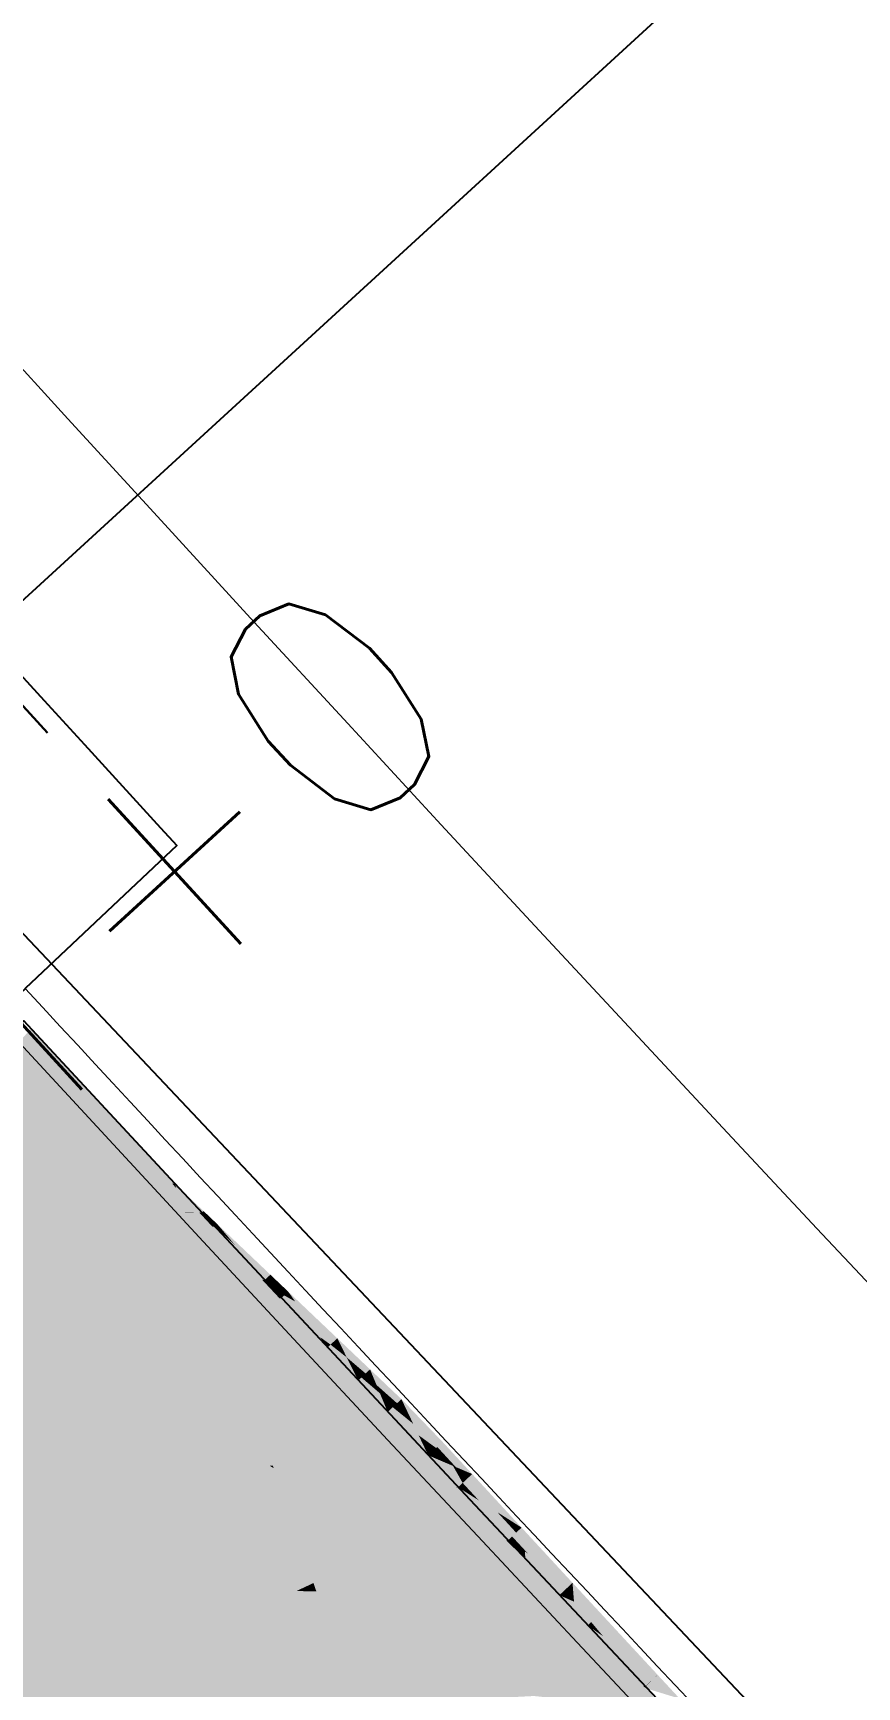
# Model space of a CAD drawing. Header units: millimetres. Extents: x 340454 to 342791, y 6993867 to 6995092.
# Drawn here: x 340837.73 to 340841.32, y 6994551.84 to 6994559.07 of the extents above; entities that cross this region are included whole.
import ezdxf

# ---------------------------------------------------------------- set-up
doc = ezdxf.new("R2010")
doc.units = ezdxf.units.MM
doc.header["$LTSCALE"] = 10
doc.layers.add('_1 TXT_Estaca', color=4, linetype='Continuous', lineweight=30)
doc.layers.add('LOTES OK', color=7, linetype='Continuous', lineweight=0)
for name, color, linetype in [('A-MODELAGEM', 7, 'Continuous'), ('Alinhamento', 7, 'Continuous'), ('F-HZ-CORREDOR-FEAT', 2, 'Continuous'), ('URB-Calçadas', 2, 'Continuous'), ('URB-Quadras', 3, 'Continuous')]:
    doc.layers.add(name, color=color, linetype=linetype)
doc.layers.add('PDF2_0', color=9, linetype='Continuous', true_color=0x808080)
doc.styles.add('Padrao', font='romans.shx', dxfattribs={"height": 1.5})

msp = doc.modelspace()

# ---------------------------------------------------------------- linework, layer by layer
at = {"layer": '_1 TXT_Estaca', "color": 7, "linetype": 'Continuous', "lineweight": 30}
msp.add_line((340837.1136, 6994556.7485), (340837.7893, 6994556.0113), dxfattribs=at)
at = {"layer": 'A-MODELAGEM', "color": 11, "linetype": 'Continuous', "lineweight": -3}
for points in [[(340837.0294, 6994553.9568), (340838.334, 6994554.0413), (340837.7089, 6994554.7091)], [(340837.7089, 6994554.7091), (340837.9001, 6994554.5218), (340837.7183, 6994554.7177)], [(340837.7089, 6994554.7091), (340838.334, 6994554.0413), (340837.9001, 6994554.5218)], [(340837.9001, 6994554.5218), (340838.334, 6994554.0413), (340838.3451, 6994554.0421)], [(340837.0294, 6994553.9568), (340838.3521, 6994554.022), (340838.334, 6994554.0413)], [(340838.334, 6994554.0413), (340838.3521, 6994554.022), (340838.3451, 6994554.0421)], [(340837.0294, 6994553.9568), (340838.3887, 6994553.9169), (340838.3521, 6994554.022)], [(340836.3446, 6994553.1915), (340837.808, 6994553.3994), (340836.9901, 6994553.9061)], [(340836.9892, 6994553.9123), (340838.4088, 6994553.8594), (340837.0071, 6994553.9321)], [(340836.9892, 6994553.9123), (340838.4767, 6994553.6641), (340838.4092, 6994553.858)], [(340836.9892, 6994553.9123), (340838.4092, 6994553.858), (340838.4088, 6994553.8594)], [(340836.9901, 6994553.9061), (340838.4767, 6994553.6641), (340836.9892, 6994553.9123)], [(340836.9901, 6994553.9061), (340838.4974, 6994553.6046), (340838.477, 6994553.6632)], [(340836.9901, 6994553.9061), (340838.477, 6994553.6632), (340838.4767, 6994553.6641)], [(340836.9901, 6994553.9061), (340837.808, 6994553.3994), (340838.5322, 6994553.5051)], [(340836.9901, 6994553.9061), (340838.5322, 6994553.5051), (340838.4974, 6994553.6046)], [(340837.0071, 6994553.9321), (340838.389, 6994553.9161), (340837.0134, 6994553.939)], [(340837.0071, 6994553.9321), (340838.4088, 6994553.8594), (340838.3891, 6994553.9158)], [(340837.0071, 6994553.9321), (340838.3891, 6994553.9158), (340838.389, 6994553.9161)], [(340837.0134, 6994553.939), (340838.3887, 6994553.9169), (340837.0294, 6994553.9568)], [(340837.0134, 6994553.939), (340838.389, 6994553.9161), (340838.3887, 6994553.9169)], [(340837.808, 6994553.3994), (340838.5331, 6994553.5025), (340838.5322, 6994553.5051)], [(340837.808, 6994553.3994), (340838.5509, 6994553.4511), (340838.5331, 6994553.5025)], [(340836.3135, 6994553.1567), (340838.0261, 6994553.2643), (340837.808, 6994553.3994)], [(340836.3135, 6994553.1567), (340837.808, 6994553.3994), (340836.3446, 6994553.1915)], [(340837.808, 6994553.3994), (340838.0261, 6994553.2643), (340838.5509, 6994553.4511)], [(340838.0261, 6994553.2643), (340838.6032, 6994553.3006), (340838.5509, 6994553.4511)], [(340836.2971, 6994553.1383), (340838.1823, 6994553.1675), (340838.0261, 6994553.2643)], [(340836.2971, 6994553.1383), (340838.0261, 6994553.2643), (340836.3135, 6994553.1567)], [(340838.0261, 6994553.2643), (340838.6202, 6994553.2518), (340838.6032, 6994553.3006)], [(340838.0261, 6994553.2643), (340838.1823, 6994553.1675), (340838.6202, 6994553.2518)], [(340838.1823, 6994553.1675), (340838.6469, 6994553.1747), (340838.6202, 6994553.2518)], [(340836.2837, 6994553.1234), (340838.3411, 6994553.0691), (340838.1823, 6994553.1675)], [(340836.2837, 6994553.1234), (340838.1823, 6994553.1675), (340836.2971, 6994553.1383)], [(340838.1823, 6994553.1675), (340838.6675, 6994553.1155), (340838.6469, 6994553.1747)], [(340838.1823, 6994553.1675), (340838.3411, 6994553.0691), (340838.6675, 6994553.1155)], [(340836.2877, 6994553.1045), (340838.3411, 6994553.0691), (340836.2837, 6994553.1234)], [(340836.2877, 6994553.1045), (340838.5749, 6994552.9243), (340838.3411, 6994553.0691)], [(340836.2877, 6994553.1045), (340836.3474, 6994553.0851), (340838.5749, 6994552.9243)], [(340838.3411, 6994553.0691), (340838.6867, 6994553.06), (340838.6675, 6994553.1155)], [(340835.6112, 6994552.3713), (340837.9245, 6994552.5721), (340836.3474, 6994553.0851)], [(340836.3474, 6994553.0851), (340838.7597, 6994552.8098), (340838.5749, 6994552.9243)], [(340836.3474, 6994553.0851), (340837.9245, 6994552.5721), (340838.7597, 6994552.8098)], [(340838.3411, 6994553.0691), (340838.5749, 6994552.9243), (340838.7247, 6994552.9503)], [(340838.3411, 6994553.0691), (340838.7247, 6994552.9503), (340838.6867, 6994553.06)], [(340838.5749, 6994552.9243), (340838.7382, 6994552.9114), (340838.7247, 6994552.9503)], [(340838.5749, 6994552.9243), (340838.7597, 6994552.8098), (340838.773, 6994552.8107)], [(340838.5749, 6994552.9243), (340838.773, 6994552.8107), (340838.7382, 6994552.9114)], [(340837.9245, 6994552.5721), (340838.7771, 6994552.799), (340838.7597, 6994552.8098)], [(340838.7597, 6994552.8098), (340838.7739, 6994552.8082), (340838.773, 6994552.8107)], [(340838.7597, 6994552.8098), (340838.7771, 6994552.799), (340838.7739, 6994552.8082)], [(340837.9245, 6994552.5721), (340838.8288, 6994552.6505), (340838.7771, 6994552.799)], [(340837.9245, 6994552.5721), (340838.8425, 6994552.611), (340838.8288, 6994552.6505)], [(340837.9245, 6994552.5721), (340838.3473, 6994552.4345), (340838.8425, 6994552.611)], [(340838.3473, 6994552.4345), (340838.8971, 6994552.4531), (340838.8425, 6994552.611)], [(340835.584, 6994552.3409), (340838.3473, 6994552.4345), (340837.9245, 6994552.5721)], [(340835.584, 6994552.3409), (340837.9245, 6994552.5721), (340835.6112, 6994552.3713)], [(340838.3473, 6994552.4345), (340838.9508, 6994552.2975), (340838.8971, 6994552.4531)], [(340835.5607, 6994552.3149), (340838.8761, 6994552.2625), (340838.3473, 6994552.4345)], [(340835.5607, 6994552.3149), (340838.3473, 6994552.4345), (340835.584, 6994552.3409)], [(340838.3473, 6994552.4345), (340838.8761, 6994552.2625), (340838.9508, 6994552.2975)], [(340835.5607, 6994552.3149), (340835.6747, 6994552.2972), (340838.8761, 6994552.2625)], [(340834.8661, 6994551.5381), (340839.0905, 6994551.892), (340835.523, 6994552.2727)], [(340835.523, 6994552.2727), (340839.0905, 6994551.892), (340839.0876, 6994551.9003)], [(340835.523, 6994552.2727), (340839.0876, 6994551.9003), (340836.7794, 6994552.1687)], [(340835.6747, 6994552.2972), (340836.7794, 6994552.1687), (340839.0008, 6994552.1526)], [(340835.6747, 6994552.2972), (340839.0008, 6994552.1526), (340838.9982, 6994552.1601)], [(340835.6747, 6994552.2972), (340838.9982, 6994552.1601), (340838.9739, 6994552.2307)], [(340835.6747, 6994552.2972), (340838.9739, 6994552.2307), (340838.8761, 6994552.2625)], [(340838.8761, 6994552.2625), (340838.9634, 6994552.2611), (340838.9508, 6994552.2975)], [(340838.8761, 6994552.2625), (340838.9739, 6994552.2307), (340838.9634, 6994552.2611)], [(340836.7794, 6994552.1687), (340839.0876, 6994551.9003), (340839.0655, 6994551.9646)], [(340836.7794, 6994552.1687), (340839.0655, 6994551.9646), (340839.0008, 6994552.1526)], [(340834.8661, 6994551.5381), (340839.1353, 6994551.7631), (340839.0905, 6994551.892)]]:
    msp.add_solid(points, dxfattribs=at)
at = {"layer": 'A-MODELAGEM', "color": 161, "linetype": 'Continuous', "lineweight": -3}
for points in [[(340838.3451, 6994554.0421), (340838.4634, 6994553.9149), (340838.471, 6994553.922)], [(340838.3451, 6994554.0421), (340838.3521, 6994554.022), (340838.4522, 6994553.9151)], [(340838.3451, 6994554.0421), (340838.4522, 6994553.9151), (340838.4634, 6994553.9149)], [(340838.3521, 6994554.022), (340838.3887, 6994553.9169), (340838.4522, 6994553.9151)], [(340838.3887, 6994553.9169), (340838.389, 6994553.9161), (340838.4522, 6994553.9151)], [(340838.389, 6994553.9161), (340838.3891, 6994553.9158), (340838.4522, 6994553.9151)], [(340838.3891, 6994553.9158), (340838.4088, 6994553.8594), (340838.5092, 6994553.8542)], [(340838.3891, 6994553.9158), (340838.5092, 6994553.8542), (340838.4522, 6994553.9151)], [(340838.4522, 6994553.9151), (340838.5092, 6994553.8542), (340838.4634, 6994553.9149)], [(340838.471, 6994553.922), (340838.4634, 6994553.9149), (340838.5203, 6994553.8536)], [(340838.4634, 6994553.9149), (340838.5092, 6994553.8542), (340838.5203, 6994553.8536)], [(340838.471, 6994553.922), (340838.5203, 6994553.8536), (340838.5278, 6994553.8606)], [(340838.5316, 6994553.8642), (340838.471, 6994553.922), (340838.5278, 6994553.8606)], [(340838.4088, 6994553.8594), (340838.4092, 6994553.858), (340838.5092, 6994553.8542)], [(340838.4092, 6994553.858), (340838.4767, 6994553.6641), (340838.7261, 6994553.6225)], [(340838.4092, 6994553.858), (340838.7261, 6994553.6225), (340838.5092, 6994553.8542)], [(340838.5092, 6994553.8542), (340838.7261, 6994553.6225), (340838.5203, 6994553.8536)], [(340838.5278, 6994553.8606), (340838.5203, 6994553.8536), (340838.6073, 6994553.7746)], [(340838.6073, 6994553.7746), (340838.5203, 6994553.8536), (340838.7373, 6994553.6206)], [(340838.5203, 6994553.8536), (340838.7261, 6994553.6225), (340838.7373, 6994553.6206)], [(340838.5316, 6994553.8642), (340838.5278, 6994553.8606), (340838.6073, 6994553.7746)], [(340838.5316, 6994553.8642), (340838.6073, 6994553.7746), (340838.7496, 6994553.6321)], [(340838.5316, 6994553.8642), (340838.7496, 6994553.6321), (340838.7626, 6994553.6442)], [(340838.6073, 6994553.7746), (340838.7373, 6994553.6206), (340838.7439, 6994553.6268)], [(340838.6073, 6994553.7746), (340838.7439, 6994553.6268), (340838.7496, 6994553.6321)], [(340838.4767, 6994553.6641), (340838.477, 6994553.6632), (340838.7261, 6994553.6225)], [(340838.477, 6994553.6632), (340838.4974, 6994553.6046), (340838.7995, 6994553.5441)], [(340838.477, 6994553.6632), (340838.7995, 6994553.5441), (340838.7261, 6994553.6225)], [(340838.5322, 6994553.5051), (340838.7995, 6994553.5441), (340838.4974, 6994553.6046)], [(340838.7261, 6994553.6225), (340838.7995, 6994553.5441), (340838.7373, 6994553.6206)], [(340838.7439, 6994553.6268), (340838.7373, 6994553.6206), (340838.7985, 6994553.5678)], [(340838.7985, 6994553.5678), (340838.7373, 6994553.6206), (340838.8106, 6994553.5419)], [(340838.7373, 6994553.6206), (340838.7995, 6994553.5441), (340838.8106, 6994553.5419)], [(340838.7496, 6994553.6321), (340838.7439, 6994553.6268), (340838.7869, 6994553.5924)], [(340838.7869, 6994553.5924), (340838.7439, 6994553.6268), (340838.7985, 6994553.5678)], [(340838.7626, 6994553.6442), (340838.7496, 6994553.6321), (340838.7869, 6994553.5924)], [(340838.7626, 6994553.6442), (340838.7869, 6994553.5924), (340838.8356, 6994553.5652)], [(340838.8407, 6994553.5699), (340838.7626, 6994553.6442), (340838.8356, 6994553.5652)], [(340838.5322, 6994553.5051), (340838.8027, 6994553.5408), (340838.7995, 6994553.5441)], [(340838.5322, 6994553.5051), (340838.5331, 6994553.5025), (340838.8027, 6994553.5408)], [(340838.5509, 6994553.4511), (340838.8027, 6994553.5408), (340838.5331, 6994553.5025)], [(340838.5509, 6994553.4511), (340839.004, 6994553.3257), (340838.8027, 6994553.5408)], [(340838.7869, 6994553.5924), (340838.7985, 6994553.5678), (340838.8233, 6994553.5537)], [(340838.8356, 6994553.5652), (340838.7869, 6994553.5924), (340838.8233, 6994553.5537)], [(340838.7985, 6994553.5678), (340838.8106, 6994553.5419), (340838.817, 6994553.5478)], [(340838.8233, 6994553.5537), (340838.7985, 6994553.5678), (340838.817, 6994553.5478)], [(340838.7995, 6994553.5441), (340838.8027, 6994553.5408), (340838.8106, 6994553.5419)], [(340838.8027, 6994553.5408), (340839.004, 6994553.3257), (340838.8106, 6994553.5419)], [(340838.817, 6994553.5478), (340838.8106, 6994553.5419), (340838.98, 6994553.3715)], [(340838.8106, 6994553.5419), (340839.0118, 6994553.3262), (340838.98, 6994553.3715)], [(340838.8106, 6994553.5419), (340839.004, 6994553.3257), (340839.0118, 6994553.3262)], [(340838.8233, 6994553.5537), (340838.817, 6994553.5478), (340838.9373, 6994553.4324)], [(340838.817, 6994553.5478), (340838.98, 6994553.3715), (340838.9373, 6994553.4324)], [(340838.8356, 6994553.5652), (340838.8233, 6994553.5537), (340838.8708, 6994553.527)], [(340838.8708, 6994553.527), (340838.8233, 6994553.5537), (340838.9373, 6994553.4324)], [(340838.8407, 6994553.5699), (340838.8356, 6994553.5652), (340838.8708, 6994553.527)], [(340838.8407, 6994553.5699), (340838.8708, 6994553.527), (340839.0433, 6994553.3557)], [(340838.8407, 6994553.5699), (340839.0433, 6994553.3557), (340839.0549, 6994553.3664)], [(340838.8708, 6994553.527), (340838.9373, 6994553.4324), (340839.0357, 6994553.3485)], [(340838.8708, 6994553.527), (340839.0357, 6994553.3485), (340839.0433, 6994553.3557)], [(340838.5509, 6994553.4511), (340838.6032, 6994553.3006), (340839.004, 6994553.3257)], [(340838.9373, 6994553.4324), (340838.98, 6994553.3715), (340839.0252, 6994553.3388)], [(340839.0357, 6994553.3485), (340838.9373, 6994553.4324), (340839.0252, 6994553.3388)], [(340838.6202, 6994553.2518), (340839.004, 6994553.3257), (340838.6032, 6994553.3006)], [(340838.6202, 6994553.2518), (340839.1383, 6994553.1823), (340839.004, 6994553.3257)], [(340838.98, 6994553.3715), (340839.0118, 6994553.3262), (340839.0172, 6994553.3313)], [(340839.0252, 6994553.3388), (340838.98, 6994553.3715), (340839.0172, 6994553.3313)], [(340839.004, 6994553.3257), (340839.1383, 6994553.1823), (340839.0118, 6994553.3262)], [(340839.0172, 6994553.3313), (340839.0118, 6994553.3262), (340839.1359, 6994553.203)], [(340839.0118, 6994553.3262), (340839.146, 6994553.1824), (340839.1359, 6994553.203)], [(340839.0118, 6994553.3262), (340839.1383, 6994553.1823), (340839.146, 6994553.1824)], [(340839.0252, 6994553.3388), (340839.0172, 6994553.3313), (340839.117, 6994553.2411)], [(340839.117, 6994553.2411), (340839.0172, 6994553.3313), (340839.1359, 6994553.203)], [(340839.0357, 6994553.3485), (340839.0252, 6994553.3388), (340839.0962, 6994553.2829)], [(340839.0962, 6994553.2829), (340839.0252, 6994553.3388), (340839.117, 6994553.2411)], [(340839.0433, 6994553.3557), (340839.0357, 6994553.3485), (340839.0787, 6994553.3182)], [(340839.0787, 6994553.3182), (340839.0357, 6994553.3485), (340839.0962, 6994553.2829)], [(340839.0549, 6994553.3664), (340839.0433, 6994553.3557), (340839.0787, 6994553.3182)], [(340839.0549, 6994553.3664), (340839.0787, 6994553.3182), (340839.1881, 6994553.2216)], [(340839.1978, 6994553.2307), (340839.0549, 6994553.3664), (340839.1881, 6994553.2216)], [(340839.0787, 6994553.3182), (340839.0962, 6994553.2829), (340839.1785, 6994553.2127)], [(340839.1881, 6994553.2216), (340839.0787, 6994553.3182), (340839.1785, 6994553.2127)], [(340838.6202, 6994553.2518), (340838.6469, 6994553.1747), (340839.1383, 6994553.1823)], [(340839.0962, 6994553.2829), (340839.117, 6994553.2411), (340839.1691, 6994553.204)], [(340839.1785, 6994553.2127), (340839.0962, 6994553.2829), (340839.1691, 6994553.204)], [(340839.117, 6994553.2411), (340839.1359, 6994553.203), (340839.1599, 6994553.1954)], [(340839.1691, 6994553.204), (340839.117, 6994553.2411), (340839.1599, 6994553.1954)], [(340838.6675, 6994553.1155), (340839.1383, 6994553.1823), (340838.6469, 6994553.1747)], [(340838.6675, 6994553.1155), (340839.2671, 6994553.0447), (340839.1383, 6994553.1823)], [(340839.1359, 6994553.203), (340839.146, 6994553.1824), (340839.1508, 6994553.1868)], [(340839.1599, 6994553.1954), (340839.1359, 6994553.203), (340839.1508, 6994553.1868)], [(340839.1383, 6994553.1823), (340839.2671, 6994553.0447), (340839.146, 6994553.1824)], [(340839.1508, 6994553.1868), (340839.146, 6994553.1824), (340839.2688, 6994553.0592)], [(340839.146, 6994553.1824), (340839.2749, 6994553.0445), (340839.2688, 6994553.0592)], [(340839.146, 6994553.1824), (340839.2671, 6994553.0447), (340839.2749, 6994553.0445)], [(340839.1599, 6994553.1954), (340839.1508, 6994553.1868), (340839.2538, 6994553.0955)], [(340839.2538, 6994553.0955), (340839.1508, 6994553.1868), (340839.2688, 6994553.0592)], [(340839.1691, 6994553.204), (340839.1599, 6994553.1954), (340839.2412, 6994553.126)], [(340839.2412, 6994553.126), (340839.1599, 6994553.1954), (340839.2538, 6994553.0955)], [(340839.1785, 6994553.2127), (340839.1691, 6994553.204), (340839.2261, 6994553.1624)], [(340839.2261, 6994553.1624), (340839.1691, 6994553.204), (340839.2412, 6994553.126)], [(340839.1881, 6994553.2216), (340839.1785, 6994553.2127), (340839.2126, 6994553.195)], [(340839.2126, 6994553.195), (340839.1785, 6994553.2127), (340839.2261, 6994553.1624)], [(340839.1978, 6994553.2307), (340839.1881, 6994553.2216), (340839.2126, 6994553.195)], [(340839.1978, 6994553.2307), (340839.2126, 6994553.195), (340839.3288, 6994553.0949)], [(340839.1978, 6994553.2307), (340839.3288, 6994553.0949), (340839.3349, 6994553.1007)], [(340839.2126, 6994553.195), (340839.2261, 6994553.1624), (340839.3158, 6994553.0828)], [(340839.3288, 6994553.0949), (340839.2126, 6994553.195), (340839.3158, 6994553.0828)], [(340838.6675, 6994553.1155), (340838.6867, 6994553.06), (340839.2671, 6994553.0447)], [(340839.2261, 6994553.1624), (340839.2412, 6994553.126), (340839.3081, 6994553.0756)], [(340839.3158, 6994553.0828), (340839.2261, 6994553.1624), (340839.3081, 6994553.0756)], [(340839.2412, 6994553.126), (340839.2538, 6994553.0955), (340839.2971, 6994553.0653)], [(340839.3081, 6994553.0756), (340839.2412, 6994553.126), (340839.2971, 6994553.0653)], [(340839.2538, 6994553.0955), (340839.2688, 6994553.0592), (340839.2891, 6994553.0579)], [(340839.2971, 6994553.0653), (340839.2538, 6994553.0955), (340839.2891, 6994553.0579)], [(340839.3288, 6994553.0949), (340839.3158, 6994553.0828), (340839.3464, 6994553.0766)], [(340839.3349, 6994553.1007), (340839.3288, 6994553.0949), (340839.3464, 6994553.0766)], [(340839.3349, 6994553.1007), (340839.3464, 6994553.0766), (340839.5087, 6994552.9083)], [(340839.5147, 6994552.9139), (340839.3349, 6994553.1007), (340839.5087, 6994552.9083)], [(340838.7247, 6994552.9503), (340839.2671, 6994553.0447), (340838.6867, 6994553.06)], [(340838.7247, 6994552.9503), (340839.444, 6994552.8558), (340839.2671, 6994553.0447)], [(340839.2671, 6994553.0447), (340839.444, 6994552.8558), (340839.2749, 6994553.0445)], [(340839.2688, 6994553.0592), (340839.2749, 6994553.0445), (340839.2789, 6994553.0483)], [(340839.2891, 6994553.0579), (340839.2688, 6994553.0592), (340839.2789, 6994553.0483)], [(340839.2789, 6994553.0483), (340839.2749, 6994553.0445), (340839.4461, 6994552.8675)], [(340839.2749, 6994553.0445), (340839.4519, 6994552.8552), (340839.4461, 6994552.8675)], [(340839.2749, 6994553.0445), (340839.444, 6994552.8558), (340839.4519, 6994552.8552)], [(340839.2891, 6994553.0579), (340839.2789, 6994553.0483), (340839.4236, 6994552.9147)], [(340839.4236, 6994552.9147), (340839.2789, 6994553.0483), (340839.4461, 6994552.8675)], [(340839.2971, 6994553.0653), (340839.2891, 6994553.0579), (340839.4101, 6994552.943)], [(340839.2891, 6994553.0579), (340839.4236, 6994552.9147), (340839.4101, 6994552.943)], [(340839.3081, 6994553.0756), (340839.2971, 6994553.0653), (340839.3862, 6994552.993)], [(340839.3862, 6994552.993), (340839.2971, 6994553.0653), (340839.4101, 6994552.943)], [(340839.3158, 6994553.0828), (340839.3081, 6994553.0756), (340839.3732, 6994553.0205)], [(340839.3732, 6994553.0205), (340839.3081, 6994553.0756), (340839.3862, 6994552.993)], [(340839.3464, 6994553.0766), (340839.3158, 6994553.0828), (340839.3732, 6994553.0205)], [(340839.3464, 6994553.0766), (340839.3732, 6994553.0205), (340839.5087, 6994552.9083)], [(340838.7247, 6994552.9503), (340838.7382, 6994552.9114), (340839.444, 6994552.8558)], [(340839.3732, 6994553.0205), (340839.3862, 6994552.993), (340839.4913, 6994552.892)], [(340839.5087, 6994552.9083), (340839.3732, 6994553.0205), (340839.4913, 6994552.892)], [(340839.3862, 6994552.993), (340839.4101, 6994552.943), (340839.4863, 6994552.8873)], [(340839.3862, 6994552.993), (340839.4863, 6994552.8873), (340839.4913, 6994552.892)], [(340838.773, 6994552.8107), (340839.444, 6994552.8558), (340838.7382, 6994552.9114)], [(340839.4101, 6994552.943), (340839.4236, 6994552.9147), (340839.473, 6994552.8749)], [(340839.4863, 6994552.8873), (340839.4101, 6994552.943), (340839.473, 6994552.8749)], [(340839.4236, 6994552.9147), (340839.4461, 6994552.8675), (340839.4666, 6994552.8689)], [(340839.473, 6994552.8749), (340839.4236, 6994552.9147), (340839.4666, 6994552.8689)], [(340839.4863, 6994552.8873), (340839.473, 6994552.8749), (340839.5165, 6994552.8277)], [(340839.4913, 6994552.892), (340839.4863, 6994552.8873), (340839.56, 6994552.8092)], [(340839.4863, 6994552.8873), (340839.5165, 6994552.8277), (340839.56, 6994552.8092)], [(340839.5087, 6994552.9083), (340839.4913, 6994552.892), (340839.5723, 6994552.804)], [(340839.4913, 6994552.892), (340839.56, 6994552.8092), (340839.5723, 6994552.804)], [(340839.6439, 6994552.7736), (340839.5147, 6994552.9139), (340839.5087, 6994552.9083)], [(340839.5087, 6994552.9083), (340839.5723, 6994552.804), (340839.6091, 6994552.7884)], [(340839.6439, 6994552.7736), (340839.5087, 6994552.9083), (340839.6091, 6994552.7884)], [(340838.773, 6994552.8107), (340839.574, 6994552.7169), (340839.444, 6994552.8558)], [(340838.773, 6994552.8107), (340838.7739, 6994552.8082), (340839.574, 6994552.7169)], [(340838.7771, 6994552.799), (340839.574, 6994552.7169), (340838.7739, 6994552.8082)], [(340839.444, 6994552.8558), (340839.574, 6994552.7169), (340839.4519, 6994552.8552)], [(340839.4666, 6994552.8689), (340839.4461, 6994552.8675), (340839.4549, 6994552.8579)], [(340839.4461, 6994552.8675), (340839.4519, 6994552.8552), (340839.4549, 6994552.8579)], [(340839.4549, 6994552.8579), (340839.4519, 6994552.8552), (340839.461, 6994552.8513)], [(340839.461, 6994552.8513), (340839.4519, 6994552.8552), (340839.5823, 6994552.7159)], [(340839.4519, 6994552.8552), (340839.574, 6994552.7169), (340839.5823, 6994552.7159)], [(340839.4666, 6994552.8689), (340839.4549, 6994552.8579), (340839.461, 6994552.8513)], [(340839.4666, 6994552.8689), (340839.461, 6994552.8513), (340839.4978, 6994552.8357)], [(340839.461, 6994552.8513), (340839.5823, 6994552.7159), (340839.5844, 6994552.7179)], [(340839.4978, 6994552.8357), (340839.461, 6994552.8513), (340839.5844, 6994552.7179)], [(340839.473, 6994552.8749), (340839.4666, 6994552.8689), (340839.4978, 6994552.8357)], [(340839.473, 6994552.8749), (340839.4978, 6994552.8357), (340839.5165, 6994552.8277)], [(340839.4978, 6994552.8357), (340839.5844, 6994552.7179), (340839.5972, 6994552.7299)], [(340839.5165, 6994552.8277), (340839.4978, 6994552.8357), (340839.5972, 6994552.7299)], [(340839.5165, 6994552.8277), (340839.5972, 6994552.7299), (340839.6024, 6994552.7347)], [(340839.56, 6994552.8092), (340839.5165, 6994552.8277), (340839.6024, 6994552.7347)], [(340839.56, 6994552.8092), (340839.6024, 6994552.7347), (340839.6173, 6994552.7487)], [(340839.5723, 6994552.804), (340839.56, 6994552.8092), (340839.6173, 6994552.7487)], [(340838.7771, 6994552.799), (340838.9937, 6994552.6648), (340839.574, 6994552.7169)], [(340838.7771, 6994552.799), (340838.8288, 6994552.6505), (340838.9937, 6994552.6648)], [(340839.5723, 6994552.804), (340839.6173, 6994552.7487), (340839.6205, 6994552.7517)], [(340839.6091, 6994552.7884), (340839.5723, 6994552.804), (340839.6205, 6994552.7517)], [(340839.6024, 6994552.7347), (340839.5972, 6994552.7299), (340839.6519, 6994552.6716)], [(340839.6173, 6994552.7487), (340839.6024, 6994552.7347), (340839.6731, 6994552.6582)], [(340839.6024, 6994552.7347), (340839.6519, 6994552.6716), (340839.6731, 6994552.6582)], [(340839.6091, 6994552.7884), (340839.6205, 6994552.7517), (340839.6313, 6994552.7618)], [(340839.6439, 6994552.7736), (340839.6091, 6994552.7884), (340839.6313, 6994552.7618)], [(340839.6205, 6994552.7517), (340839.6173, 6994552.7487), (340839.7478, 6994552.6107)], [(340839.6173, 6994552.7487), (340839.6731, 6994552.6582), (340839.7478, 6994552.6107)], [(340839.6313, 6994552.7618), (340839.6205, 6994552.7517), (340839.7536, 6994552.607)], [(340839.6205, 6994552.7517), (340839.7478, 6994552.6107), (340839.7536, 6994552.607)], [(340839.6439, 6994552.7736), (340839.6313, 6994552.7618), (340839.7694, 6994552.597)], [(340839.6313, 6994552.7618), (340839.7536, 6994552.607), (340839.7694, 6994552.597)], [(340839.6439, 6994552.7736), (340839.7694, 6994552.597), (340839.8595, 6994552.5397)], [(340838.8425, 6994552.611), (340838.9937, 6994552.6648), (340838.8288, 6994552.6505)], [(340838.8425, 6994552.611), (340839.3127, 6994552.4672), (340838.9937, 6994552.6648)], [(340838.9937, 6994552.6648), (340839.5755, 6994552.7153), (340839.574, 6994552.7169)], [(340838.9937, 6994552.6648), (340839.3127, 6994552.4672), (340839.5755, 6994552.7153)], [(340839.3127, 6994552.4672), (340839.7925, 6994552.4835), (340839.5755, 6994552.7153)], [(340839.574, 6994552.7169), (340839.5755, 6994552.7153), (340839.5823, 6994552.7159)], [(340839.5755, 6994552.7153), (340839.7925, 6994552.4835), (340839.5823, 6994552.7159)], [(340839.5844, 6994552.7179), (340839.5823, 6994552.7159), (340839.5918, 6994552.7098)], [(340839.5918, 6994552.7098), (340839.5823, 6994552.7159), (340839.7998, 6994552.4837)], [(340839.5823, 6994552.7159), (340839.7925, 6994552.4835), (340839.7998, 6994552.4837)], [(340839.5972, 6994552.7299), (340839.5844, 6994552.7179), (340839.5918, 6994552.7098)], [(340839.5972, 6994552.7299), (340839.5918, 6994552.7098), (340839.6519, 6994552.6716)], [(340839.6519, 6994552.6716), (340839.5918, 6994552.7098), (340839.8004, 6994552.4843)], [(340839.5918, 6994552.7098), (340839.7998, 6994552.4837), (340839.8004, 6994552.4843)], [(340839.6519, 6994552.6716), (340839.8004, 6994552.4843), (340839.815, 6994552.498)], [(340839.6731, 6994552.6582), (340839.6519, 6994552.6716), (340839.815, 6994552.498)], [(340838.8425, 6994552.611), (340838.8971, 6994552.4531), (340839.3127, 6994552.4672)], [(340839.6731, 6994552.6582), (340839.815, 6994552.498), (340839.8182, 6994552.501)], [(340839.7478, 6994552.6107), (340839.6731, 6994552.6582), (340839.8182, 6994552.501)], [(340839.7478, 6994552.6107), (340839.8182, 6994552.501), (340839.8359, 6994552.5175)], [(340839.7536, 6994552.607), (340839.7478, 6994552.6107), (340839.8359, 6994552.5175)], [(340839.7694, 6994552.597), (340839.7536, 6994552.607), (340839.8359, 6994552.5175)], [(340839.8595, 6994552.5397), (340839.7694, 6994552.597), (340839.8359, 6994552.5175)], [(340839.8359, 6994552.5175), (340839.8182, 6994552.501), (340839.887, 6994552.4266)], [(340839.8595, 6994552.5397), (340839.8359, 6994552.5175), (340840.0821, 6994552.2985)], [(340839.8359, 6994552.5175), (340839.887, 6994552.4266), (340839.9432, 6994552.3897)], [(340840.0821, 6994552.2985), (340839.8359, 6994552.5175), (340839.9432, 6994552.3897)], [(340838.9508, 6994552.2975), (340839.3127, 6994552.4672), (340838.8971, 6994552.4531)], [(340838.9508, 6994552.2975), (340839.6633, 6994552.25), (340839.3127, 6994552.4672)], [(340839.3127, 6994552.4672), (340839.6633, 6994552.25), (340839.7925, 6994552.4835)], [(340839.6633, 6994552.25), (340840.0163, 6994552.2445), (340839.7925, 6994552.4835)], [(340839.7925, 6994552.4835), (340839.8759, 6994552.4026), (340839.7998, 6994552.4837)], [(340839.7925, 6994552.4835), (340840.0163, 6994552.2445), (340839.8759, 6994552.4026)], [(340839.8004, 6994552.4843), (340839.7998, 6994552.4837), (340839.8026, 6994552.4819)], [(340839.8026, 6994552.4819), (340839.7998, 6994552.4837), (340839.8759, 6994552.4026)], [(340839.815, 6994552.498), (340839.8004, 6994552.4843), (340839.8026, 6994552.4819)], [(340839.815, 6994552.498), (340839.8026, 6994552.4819), (340839.8744, 6994552.4348)], [(340839.8744, 6994552.4348), (340839.8026, 6994552.4819), (340839.8759, 6994552.4026)], [(340839.8182, 6994552.501), (340839.815, 6994552.498), (340839.8744, 6994552.4348)], [(340839.8182, 6994552.501), (340839.8744, 6994552.4348), (340839.887, 6994552.4266)], [(340839.8744, 6994552.4348), (340839.8759, 6994552.4026), (340840.0398, 6994552.2588)], [(340839.887, 6994552.4266), (340839.8744, 6994552.4348), (340840.0398, 6994552.2588)], [(340839.8759, 6994552.4026), (340840.0163, 6994552.2445), (340840.0223, 6994552.2444)], [(340839.8759, 6994552.4026), (340840.0223, 6994552.2444), (340840.0244, 6994552.2443)], [(340840.0398, 6994552.2588), (340839.8759, 6994552.4026), (340840.0244, 6994552.2443)], [(340839.887, 6994552.4266), (340840.0398, 6994552.2588), (340840.0409, 6994552.2598)], [(340839.9432, 6994552.3897), (340839.887, 6994552.4266), (340840.0409, 6994552.2598)], [(340839.9432, 6994552.3897), (340840.0409, 6994552.2598), (340840.0472, 6994552.2657)], [(340840.0821, 6994552.2985), (340839.9432, 6994552.3897), (340840.0472, 6994552.2657)], [(340838.9508, 6994552.2975), (340838.9634, 6994552.2611), (340839.6633, 6994552.25)], [(340838.9739, 6994552.2307), (340839.6633, 6994552.25), (340838.9634, 6994552.2611)], [(340838.9739, 6994552.2307), (340839.2187, 6994552.151), (340839.6633, 6994552.25)], [(340838.9739, 6994552.2307), (340838.9982, 6994552.1601), (340839.2187, 6994552.151)], [(340839.2187, 6994552.151), (340839.8662, 6994552.1243), (340839.6633, 6994552.25)], [(340839.6633, 6994552.25), (340839.8662, 6994552.1243), (340840.0163, 6994552.2445)], [(340839.8662, 6994552.1243), (340840.1394, 6994552.113), (340840.0163, 6994552.2445)], [(340840.0163, 6994552.2445), (340840.1394, 6994552.113), (340840.0223, 6994552.2444)], [(340840.0223, 6994552.2444), (340840.1394, 6994552.113), (340840.1439, 6994552.1128)], [(340840.0223, 6994552.2444), (340840.1439, 6994552.1128), (340840.0244, 6994552.2443)], [(340840.0398, 6994552.2588), (340840.0244, 6994552.2443), (340840.0734, 6994552.223)], [(340840.0244, 6994552.2443), (340840.1439, 6994552.1128), (340840.1481, 6994552.1127)], [(340840.0734, 6994552.223), (340840.0244, 6994552.2443), (340840.1481, 6994552.1127)], [(340840.0409, 6994552.2598), (340840.0398, 6994552.2588), (340840.0734, 6994552.223)], [(340840.0472, 6994552.2657), (340840.0409, 6994552.2598), (340840.0759, 6994552.2219)], [(340840.0409, 6994552.2598), (340840.0734, 6994552.223), (340840.0759, 6994552.2219)], [(340840.0821, 6994552.2985), (340840.0472, 6994552.2657), (340840.0885, 6994552.2164)], [(340840.0472, 6994552.2657), (340840.0759, 6994552.2219), (340840.0885, 6994552.2164)], [(340840.0821, 6994552.2985), (340840.0885, 6994552.2164), (340840.2047, 6994552.1658)], [(340839.0008, 6994552.1526), (340839.2187, 6994552.151), (340838.9982, 6994552.1601)], [(340840.0734, 6994552.223), (340840.1481, 6994552.1127), (340840.1635, 6994552.1271)], [(340840.0759, 6994552.2219), (340840.0734, 6994552.223), (340840.1635, 6994552.1271)], [(340840.0885, 6994552.2164), (340840.0759, 6994552.2219), (340840.1635, 6994552.1271)], [(340840.2047, 6994552.1658), (340840.0885, 6994552.2164), (340840.1635, 6994552.1271)], [(340840.4536, 6994551.8968), (340840.2047, 6994552.1658), (340840.1635, 6994552.1271)], [(340839.0008, 6994552.1526), (340839.0655, 6994551.9646), (340840.0663, 6994551.8753)], [(340839.0008, 6994552.1526), (340840.0663, 6994551.8753), (340839.2187, 6994552.151)], [(340839.2187, 6994552.151), (340840.0663, 6994551.8753), (340839.8662, 6994552.1243)], [(340839.8662, 6994552.1243), (340840.3022, 6994551.8542), (340840.1394, 6994552.113)], [(340839.8662, 6994552.1243), (340840.0663, 6994551.8753), (340840.3022, 6994551.8542)], [(340840.1394, 6994552.113), (340840.3889, 6994551.8465), (340840.1439, 6994552.1128)], [(340840.1394, 6994552.113), (340840.3022, 6994551.8542), (340840.3889, 6994551.8465)], [(340840.1439, 6994552.1128), (340840.3889, 6994551.8465), (340840.3903, 6994551.8463)], [(340840.1439, 6994552.1128), (340840.3903, 6994551.8463), (340840.1481, 6994552.1127)], [(340840.1635, 6994552.1271), (340840.1481, 6994552.1127), (340840.2159, 6994552.0647)], [(340840.1481, 6994552.1127), (340840.3903, 6994551.8463), (340840.3992, 6994551.8456)], [(340840.2159, 6994552.0647), (340840.1481, 6994552.1127), (340840.3992, 6994551.8456)], [(340840.4536, 6994551.8968), (340840.1635, 6994552.1271), (340840.2159, 6994552.0647)], [(340840.2159, 6994552.0647), (340840.3992, 6994551.8456), (340840.3997, 6994551.8461)], [(340840.4536, 6994551.8968), (340840.2159, 6994552.0647), (340840.3997, 6994551.8461)], [(340839.0876, 6994551.9003), (340840.0663, 6994551.8753), (340839.0655, 6994551.9646)], [(340839.0876, 6994551.9003), (340839.0905, 6994551.892), (340839.914, 6994551.8041)], [(340839.0876, 6994551.9003), (340839.914, 6994551.8041), (340840.0663, 6994551.8753)], [(340839.0905, 6994551.892), (340839.1353, 6994551.7631), (340839.914, 6994551.8041)], [(340839.914, 6994551.8041), (340840.4661, 6994551.7452), (340840.0663, 6994551.8753)], [(340840.0663, 6994551.8753), (340840.4661, 6994551.7452), (340840.3022, 6994551.8542)], [(340840.4536, 6994551.8968), (340840.3997, 6994551.8461), (340840.4005, 6994551.8451)], [(340840.4536, 6994551.8968), (340840.4005, 6994551.8451), (340840.5503, 6994551.7924)], [(340840.3022, 6994551.8542), (340840.4806, 6994551.7437), (340840.3889, 6994551.8465)], [(340840.3022, 6994551.8542), (340840.4661, 6994551.7452), (340840.4806, 6994551.7437)], [(340840.3889, 6994551.8465), (340840.4806, 6994551.7437), (340840.4857, 6994551.7431)], [(340840.3889, 6994551.8465), (340840.4857, 6994551.7431), (340840.3903, 6994551.8463)], [(340840.3903, 6994551.8463), (340840.4857, 6994551.7431), (340840.4081, 6994551.8361)], [(340840.3903, 6994551.8463), (340840.4081, 6994551.8361), (340840.3992, 6994551.8456)], [(340840.3997, 6994551.8461), (340840.3992, 6994551.8456), (340840.4005, 6994551.8451)], [(340840.4005, 6994551.8451), (340840.3992, 6994551.8456), (340840.4081, 6994551.8361)], [(340840.5503, 6994551.7924), (340840.4005, 6994551.8451), (340840.4081, 6994551.8361)]]:
    msp.add_solid(points, dxfattribs=at)
at = {"layer": 'Alinhamento', "color": 1, "linetype": 'Continuous', "lineweight": -3, "flags": 128}
msp.add_lwpolyline([(340852.1958, 6994569.8931), (340810.4641, 6994531.646)], dxfattribs=at)
at = {"layer": 'F-HZ-CORREDOR-FEAT', "color": 2, "linetype": 'Continuous', "lineweight": -3}
for points in [[(340835.049, 6994559.1639, 724.6784), (340835.2208, 6994558.9724, 724.6623), (340835.5554, 6994558.6002, 724.6308), (340835.7278, 6994558.4087, 724.6147), (340835.8949, 6994558.2233, 724.599), (340836.2412, 6994557.8398, 724.5666), (340836.5752, 6994557.4707, 724.5354), (340836.9236, 6994557.0865, 724.5029), (340837.2571, 6994556.7196, 724.4717), (340837.6077, 6994556.3347, 724.4391), (340837.7743, 6994556.1521, 724.4236), (340837.9503, 6994555.9594, 724.4072), (340838.283, 6994555.5958, 724.3763), (340838.3543, 6994555.5179, 724.3697), (340837.6918, 6994554.8935, 724.3873), (340837.6898, 6994554.8917, 724.3875), (340837.6037, 6994554.8123, 724.3945), (340835.2511, 6994552.6428, 724.5545), (340831.7513, 6994549.4156, 724.7925)], [(340847.48, 6994544.4734, 723.417), (340846.1594, 6994545.8254, 723.5558), (340844.844, 6994547.1824, 723.6947), (340843.5338, 6994548.5444, 723.8335), (340842.2288, 6994549.9114, 723.9724), (340840.929, 6994551.2833, 724.1112), (340839.6344, 6994552.6602, 724.25), (340838.3451, 6994554.0421, 724.3889), (340838.3451, 6994554.0421, 724.3889), (340837.6863, 6994554.7522, 724.46), (340833.2972, 6994550.7033, 724.7594), (340815.741, 6994534.5077, 725.957), (340815.5398, 6994512.3191, 727.2746), (340843.3485, 6994540.3142, 723.916), (340847.48, 6994544.4734, 723.417)]]:
    msp.add_polyline3d(points, dxfattribs=at)
at = {"layer": 'LOTES OK', "lineweight": 20}
msp.add_lwpolyline([(340847.6205, 6994544.4729, -0.007256), (340837.6919, 6994554.8934), (340815.6414, 6994534.5519), (340815.4376, 6994512.0743), (340847.6205, 6994544.4729, -0.008286)], format="xyb", close=True, dxfattribs=at)
at = {"layer": 'PDF2_0', "color": 250, "lineweight": 25, "true_color": 0x333333}
msp.add_lwpolyline([(340793.8679, 6994609.421, -0.134913), (340797.4816, 6994605.9634), (340808.594, 6994589.942), (340820.6775, 6994574.6454), (340833.2468, 6994559.8324), (340846.5449, 6994545.7449), (340850.564, 6994541.7771)], format="xyb", dxfattribs=at)
at = {"layer": 'URB-Calçadas', "lineweight": 0}
msp.add_lwpolyline([(340947.0065, 6994560.7635, -0.090606), (340859.9118, 6994651.5115, 0.43018), (340849.1864, 6994653.3986), (340808.9804, 6994623.5669, 0.451105), (340807.6359, 6994613.6446, 0.090816), (340911.779, 6994506.658, 0.478228), (340922.1707, 6994508.3534), (340948.9543, 6994550.6713, 0.396473)], format="xyb", close=True, dxfattribs=at)
msp.add_lwpolyline([(340906.482, 6994496.9303, -0.090947), (340799.1113, 6994606.609, 0.475649), (340788.8447, 6994608.7223), (340739.9303, 6994572.5019, 0.267986), (340737.9382, 6994567.9152, -0.173456), (340714.4702, 6994467.4916, 0.151029)], format="xyb", dxfattribs=at)
at = {"layer": 'URB-Quadras', "color": 252, "lineweight": 0}
msp.add_lwpolyline([(340912.9374, 6994508.2884, -0.090816), (340809.2969, 6994614.7586, -0.400356), (340810.47, 6994621.5592), (340850.6761, 6994651.3909, -0.43018), (340857.8263, 6994650.1328, 0.090606), (340945.5433, 6994558.7364, -0.396473), (340946.8418, 6994552.0083), (340920.0582, 6994509.6904, -0.42996)], format="xyb", close=True, dxfattribs=at)
msp.add_lwpolyline([(340815.2411, 6994491.9257, 0.038213), (340872.813, 6994444.8145, 0.427498), (340879.8998, 6994446.2404), (340906.6702, 6994488.5375, 0.399537), (340905.3286, 6994495.2964, -0.090947), (340797.4532, 6994605.4907, 0.427165), (340790.3324, 6994606.7132), (340742.1055, 6994571.0018, 0.26508), (340740.1075, 6994566.4691, -0.172307), (340715.6107, 6994465.5763, -0.089172), (340715.6107, 6994465.5763, -2.016247), (340701.9174, 6994473.7042, 0.157194), (340704.2699, 6994475.6737, 0.197995), (340722.4662, 6994581.0288, 0.104869), (340721.6035, 6994582.9154), (340685.6056, 6994631.4815, 0.2535), (340684.7421, 6994631.8842, -0.18056), (340678.0121, 6994633.9449)], format="xyb", dxfattribs=at)

# ---------------------------------------------------------------- texts
at = {"layer": '_1 TXT_Estaca', "color": 4, "linetype": 'Continuous', "lineweight": 30, "insert": (340837.9582, 6994555.827), "char_height": 1, "attachment_point": 2, "rotation": 42.50528, "style": 'Padrao'}
msp.add_mtext('{\\C1;1+0}', dxfattribs=at)

doc.saveas('drawing.dxf')
